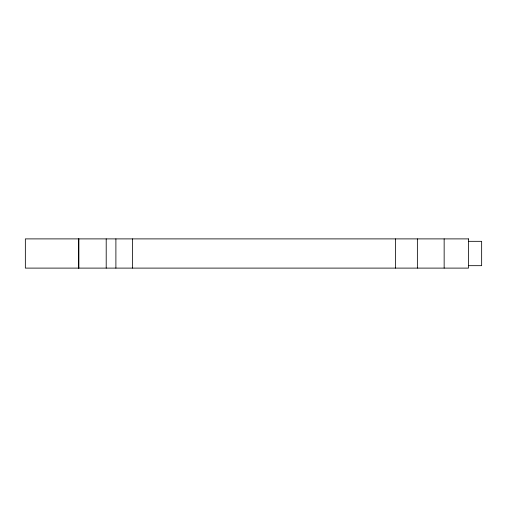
<?xml version="1.0" encoding="UTF-8"?>
<svg xmlns="http://www.w3.org/2000/svg" width="507" height="507" viewBox="0 0 507 507"><rect width="100%" height="100%" fill="white"/><g stroke="black" fill="none" stroke-linecap="round" stroke-linejoin="round"><path stroke-width="0.76" d="M468.5 241.326L481.65 241.326L481.65 265.674L468.5 265.674M444.151 238.892L444.151 268.108M417.369 238.892L417.369 268.108M395.454 238.892L395.454 268.108M132.485 238.892L132.485 268.108M115.894 238.892L115.894 268.108M106.204 238.892L106.204 268.108M78.883 238.892L78.883 268.108M78.433 238.892L78.433 268.108M468.5 238.892L25.35 238.892L25.35 268.108L468.5 268.108L468.5 238.892"/></g></svg>
